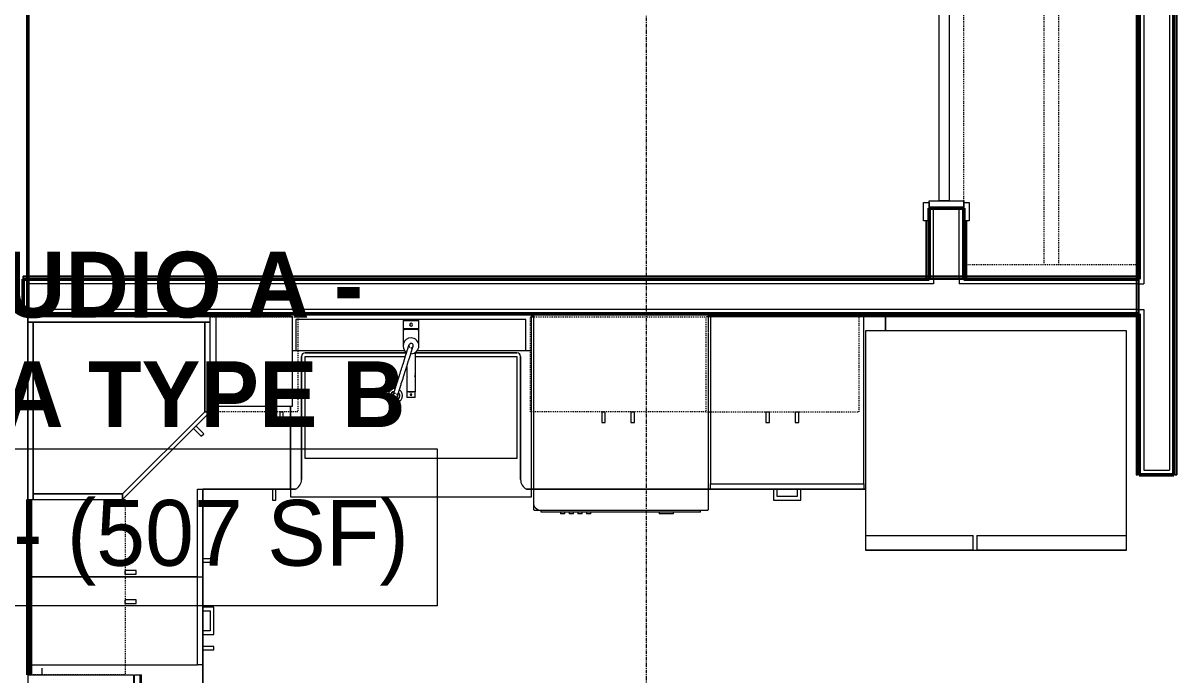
# Model space of a CAD drawing. Header units: inches. Extents: x -4235 to -464, y 9767 to 12347.
# Drawn here: x -2912.7 to -2754.7, y 11397.8 to 11487 of the extents above; entities that cross this region are included whole.
import ezdxf

# ---------------------------------------------------------------- set-up
doc = ezdxf.new("R2010")
doc.units = ezdxf.units.IN
doc.header["$MEASUREMENT"] = 0
doc.linetypes.add('Dash', pattern=[0.25, 0.125, -0.125])
doc.linetypes.add('Grid Line 1_2_', pattern=[0.875, 0.5, -0.125, 0.125, -0.125])
for name, color, linetype, lineweight in [('0-1', 7, 'Continuous', 5), ('0-2', 10, 'Continuous', 9), ('A-AREA-IDEN', 2, 'Continuous', 9), ('A-DOOR-1', 7, 'Continuous', 9), ('A-DOOR-2', 90, 'Continuous', 20), ('A-DOOR-FRAM-1', 90, 'Continuous', 20), ('A-WALL-1', 250, 'Continuous', 50), ('A-WALL-2', 50, 'Continuous', 13), ('A-WALL-3', 10, 'Continuous', 9), ('A-WALL-4', 254, 'Continuous', 9), ('A-WALL-5', 7, 'Continuous', 9), ('A-WALL-6', 113, 'Continuous', 9), ('I-WALL-1', 250, 'Continuous', 50), ('I-WALL-2', 10, 'Continuous', 9), ('I-WALL-3', 254, 'Continuous', 9), ('P-SANR-FIXT-1', 7, 'Continuous', 9), ('P-SANR-FIXT-3', 254, 'Continuous', 9), ('Q-CASE', 31, 'Continuous', 9), ('Q-CASE-1', 254, 'Continuous', 9), ('Q-CASE-2', 7, 'Continuous', 9), ('Q-CASE-3', 10, 'Continuous', 9), ('Q-CASE-4', 7, 'Dash', 9), ('Q-CASE-HDLN-1', 7, 'Dash', 9), ('Q-SPCQ-1', 7, 'Continuous', 9), ('Q-SPCQ-2', 10, 'Continuous', 9), ('Q-SPCQ-3', 254, 'Continuous', 9), ('S-GRID-1', 1, 'Grid Line 1_2_', 9)]:
    doc.layers.add(name, color=color, linetype=linetype, lineweight=lineweight)
doc.styles.add('Century Gothic', font='ufonts.com_century-gothic.ttf', dxfattribs={"height": 9})
doc.styles.add('Century Gothic_B', font='GOTHICB.TTF', dxfattribs={"height": 9})

# ---------------------------------------------------------------- blocks, each defined once
blk = doc.blocks.new('Basic Wall _ INT - W4BØF - _5_8 GYP - 2X4 WOOD_BATT_ - 5_8 GYP_ - ___-3182055-BACKGROUND - 3RD FLOOR')
at = {"layer": 'A-WALL-3'}
for p, q in [((-2788.62, 11461.32), (-2788.62, 11459.98)), ((-2788.82, 11451.99), (-2789.04, 11451.99)), ((-2789.04, 11451.99), (-2788.97, 11451.99)), ((-2788.97, 11452.3), (-2788.97, 11452.4)), ((-2788.97, 11452.21), (-2788.97, 11452.28)), ((-2788.97, 11452.14), (-2788.97, 11452.19)), ((-2788.97, 11451.99), (-2788.83, 11451.99)), ((-2788.75, 11451.99), (-2788.82, 11451.99)), ((-2788.82, 11451.99), (-2788.76, 11451.99)), ((-2788.69, 11451.99), (-2788.75, 11451.99)), ((-2788.65, 11451.99), (-2788.62, 11451.99))]:
    blk.add_line(p, q, dxfattribs=at)
at = {"layer": 'A-WALL-4'}
for p, q in [((-2788.97, 11532.89), (-2789.04, 11532.89)), ((-2788.83, 11532.89), (-2788.97, 11532.89)), ((-2788.97, 11525.48), (-2788.97, 11532.89)), ((-2788.76, 11532.89), (-2788.82, 11532.89)), ((-2788.62, 11532.89), (-2788.65, 11532.89)), ((-2788.62, 11532.89), (-2788.62, 11525.48)), ((-2788.97, 11452.4), (-2788.97, 11459.98)), ((-2788.62, 11459.98), (-2788.62, 11451.99)), ((-2789.04, 11452.3), (-2789.04, 11452.4)), ((-2789.04, 11452.21), (-2789.04, 11452.28)), ((-2789.04, 11452.14), (-2789.04, 11452.19)), ((-2788.66, 11451.99), (-2788.69, 11451.99)), ((-2788.62, 11451.99), (-2788.66, 11451.99))]:
    blk.add_line(p, q, dxfattribs=at)
at = {"layer": 'A-WALL-5'}
for p, q in [((-2789.04, 11532.89), (-2788.75, 11532.89)), ((-2789.04, 11525.48), (-2789.04, 11532.89)), ((-2788.75, 11532.89), (-2788.75, 11525.48)), ((-2788.75, 11532.89), (-2788.66, 11532.89)), ((-2788.66, 11532.89), (-2788.62, 11532.89)), ((-2789.04, 11452.4), (-2789.04, 11459.98)), ((-2788.75, 11459.98), (-2788.75, 11451.99))]:
    blk.add_line(p, q, dxfattribs=at)
blk = doc.blocks.new('Basic Wall _ INT - W4BØF - _5_8 GYP - 2X4 WOOD_BATT_ - 5_8 GYP_ - ___-3182054-BACKGROUND - 3RD FLOOR')
at = {"layer": 'A-WALL-3'}
for p, q in [((-2783.85, 11528.11), (-2783.87, 11528.14)), ((-2783.67, 11527.93), (-2783.73, 11528)), ((-2783.52, 11527.78), (-2783.67, 11527.93)), ((-2783.46, 11527.72), (-2783.52, 11527.78)), ((-2783.87, 11525.48), (-2783.87, 11523.73)), ((-2783.87, 11461.32), (-2783.87, 11459.98)), ((-2783.87, 11451.99), (-2783.85, 11451.99)), ((-2783.77, 11451.99), (-2783.81, 11451.99)), ((-2783.76, 11451.99), (-2783.77, 11451.99)), ((-2783.75, 11451.99), (-2783.76, 11451.99)), ((-2783.46, 11451.99), (-2783.75, 11451.99)), ((-2783.73, 11451.99), (-2783.67, 11451.99)), ((-2783.67, 11451.99), (-2783.52, 11451.99)), ((-2783.52, 11452.3), (-2783.52, 11452.4)), ((-2783.52, 11452.2), (-2783.52, 11452.28)), ((-2783.52, 11452.14), (-2783.52, 11452.19)), ((-2783.52, 11451.99), (-2783.46, 11451.99))]:
    blk.add_line(p, q, dxfattribs=at)
at = {"layer": 'A-WALL-4'}
for p, q in [((-2783.87, 11528.14), (-2783.87, 11525.48)), ((-2783.52, 11525.48), (-2783.52, 11527.78)), ((-2783.87, 11459.98), (-2783.87, 11451.99)), ((-2783.52, 11452.4), (-2783.52, 11459.98)), ((-2783.83, 11451.99), (-2783.87, 11451.99)), ((-2783.81, 11451.99), (-2783.83, 11451.99)), ((-2783.46, 11452.3), (-2783.46, 11452.4)), ((-2783.46, 11452.2), (-2783.46, 11452.28)), ((-2783.46, 11452.14), (-2783.46, 11452.19))]:
    blk.add_line(p, q, dxfattribs=at)
at = {"layer": 'A-WALL-5'}
for p, q in [((-2783.75, 11525.48), (-2783.75, 11528.01)), ((-2783.46, 11525.48), (-2783.46, 11527.72)), ((-2783.75, 11451.99), (-2783.75, 11459.98)), ((-2783.46, 11452.4), (-2783.46, 11459.98))]:
    blk.add_line(p, q, dxfattribs=at)
at = {"layer": 'A-WALL-5', "flags": 128}
for points in [[(-2783.83, 11528.09), (-2783.81, 11528.07), (-2783.79, 11528.05), (-2783.77, 11528.03), (-2783.76, 11528.02), (-2783.75, 11528.01), (-2783.75, 11528.01)], [(-2783.75, 11528.01), (-2783.73, 11527.99), (-2783.67, 11527.93), (-2783.58, 11527.84), (-2783.46, 11527.72)]]:
    blk.add_lwpolyline(points, dxfattribs=at)
blk = doc.blocks.new('SLIDING - FLUSH - 5-0 x 6-8-3203586-BACKGROUND - 3RD FLOOR')
at = {"layer": 'A-DOOR-1'}
for p, q in [((-32.75, 3.25), (-30.25, 3.25)), ((-32.75, 2.5), (-32.75, 3.25)), ((-30.25, 3.25), (-30.25, 2.5)), ((30.25, 3.25), (32.75, 3.25)), ((30.25, 2.5), (30.25, 3.25)), ((32.75, 3.25), (32.75, 2.5)), ((-30.25, 2.5), (-32.75, 2.5)), ((32.75, 2.5), (30.25, 2.5)), ((-32.75, -2.25), (-30.25, -2.25)), ((-32.75, -3), (-32.75, -2.25)), ((-30.25, -3), (-32.75, -3)), ((-30.25, -2.25), (-30.25, -3)), ((30.25, -2.25), (32.75, -2.25)), ((30.25, -3), (30.25, -2.25)), ((32.75, -3), (30.25, -3)), ((32.75, -2.25), (32.75, -3))]:
    blk.add_line(p, q, dxfattribs=at)
at = {"layer": 'A-DOOR-2'}
for p, q in [((-1, -0.88), (-1, 0.5)), ((-1, 0.5), (30, 0.5)), ((30, 0.5), (30, -0.88)), ((-30, -2.25), (-30, -0.88)), ((-30, -0.88), (1, -0.88)), ((30, -0.88), (-1, -0.88)), ((1, -0.88), (1, -2.25)), ((1, -2.25), (-30, -2.25))]:
    blk.add_line(p, q, dxfattribs=at)
at = {"layer": 'A-DOOR-FRAM-1'}
for p, q in [((-31, -2.25), (-31, 2.5)), ((-31, 2.5), (-30, 2.5)), ((-30, 2.5), (-30, -2.25)), ((30, 2.5), (31, 2.5)), ((30, -2.25), (30, 2.5)), ((31, 2.5), (31, -2.25)), ((-30, -2.25), (-31, -2.25)), ((31, -2.25), (30, -2.25))]:
    blk.add_line(p, q, dxfattribs=at)
blk = doc.blocks.new('Basic Wall _ INT - W4BØF - _5_8 GYP - 2X4 WOOD_BATT_ - 5_8 GYP_ - ___-3182056-BACKGROUND - 3RD FLOOR')
at = {"layer": 'A-WALL-3'}
for p, q in [((-2912.7, 11447.24), (-2912.7, 11447.21)), ((-2912.7, 11447.19), (-2912.7, 11447.24)), ((-2912.7, 11447.24), (-2912.07, 11447.24)), ((-2912.7, 11447.11), (-2912.7, 11447.19)), ((-2912.7, 11447.09), (-2912.7, 11447.11)), ((-2912.7, 11447.1), (-2912.7, 11447.04)), ((-2912.7, 11446.94), (-2912.7, 11447.09)), ((-2912.7, 11447.03), (-2912.7, 11446.89)), ((-2912.7, 11446.82), (-2912.7, 11446.94)), ((-2912.7, 11446.89), (-2912.7, 11446.82)), ((-2912.07, 11446.89), (-2912.7, 11446.89)), ((-2912.07, 11447.24), (-2876.07, 11447.24)), ((-2912.07, 11447.11), (-2911.27, 11447.11)), ((-2909.65, 11446.89), (-2912.07, 11446.89)), ((-2911.18, 11447.11), (-2876.07, 11447.11)), ((-2876.07, 11446.89), (-2909.56, 11446.89)), ((-2876.07, 11447.24), (-2843.07, 11447.24)), ((-2843.07, 11447.24), (-2842.82, 11447.24)), ((-2843.07, 11447.11), (-2842.82, 11447.11)), ((-2842.82, 11446.89), (-2843.07, 11446.89)), ((-2818.82, 11447.24), (-2794.6, 11447.24)), ((-2818.82, 11447.11), (-2795.79, 11447.11)), ((-2797.94, 11446.89), (-2818.82, 11446.89)), ((-2794.6, 11446.89), (-2797.88, 11446.89)), ((-2795.67, 11447.11), (-2794.6, 11447.11)), ((-2760.17, 11446.89), (-2760.26, 11446.89)), ((-2760.07, 11446.89), (-2760.14, 11446.89)), ((-2760.01, 11446.89), (-2760.05, 11446.89)), ((-2759.85, 11447.21), (-2759.85, 11447.24)), ((-2759.85, 11447.17), (-2759.85, 11447.11)), ((-2759.85, 11447.11), (-2759.85, 11447.04)), ((-2759.85, 11447.04), (-2759.85, 11447.1)), ((-2759.85, 11447.04), (-2759.85, 11446.94)), ((-2759.85, 11446.89), (-2759.85, 11447.03)), ((-2759.85, 11446.94), (-2759.85, 11446.82)), ((-2759.85, 11446.82), (-2759.85, 11446.89))]:
    blk.add_line(p, q, dxfattribs=at)
at = {"layer": 'A-WALL-4'}
for p, q in [((-2912.7, 11447.11), (-2912.07, 11447.11)), ((-2912.07, 11446.82), (-2912.7, 11446.82)), ((-2886.32, 11446.82), (-2887.07, 11446.82)), ((-2842.82, 11446.82), (-2843.07, 11446.82)), ((-2798.53, 11446.82), (-2818.82, 11446.82)), ((-2794.6, 11446.82), (-2798.51, 11446.82)), ((-2794.6, 11447.24), (-2759.85, 11447.24)), ((-2760.26, 11446.89), (-2794.6, 11446.89)), ((-2760.17, 11446.82), (-2760.26, 11446.82)), ((-2760.07, 11446.82), (-2760.14, 11446.82)), ((-2760.01, 11446.82), (-2760.05, 11446.82)), ((-2759.85, 11447.24), (-2759.85, 11447.19)), ((-2759.85, 11447.19), (-2759.85, 11447.17))]:
    blk.add_line(p, q, dxfattribs=at)
at = {"layer": 'A-WALL-5'}
for p, q in [((-2794.6, 11447.11), (-2759.85, 11447.11)), ((-2760.26, 11446.82), (-2794.6, 11446.82))]:
    blk.add_line(p, q, dxfattribs=at)
blk = doc.blocks.new('Basic Wall _ INT - W4BØF - _5_8 GYP - 2X4 WOOD_BATT_ - 5_8 GYP_ - ___-3182057-BACKGROUND - 3RD FLOOR')
at = {"layer": 'A-WALL-3'}
for p, q in [((-2912.7, 11452.28), (-2912.7, 11452.4)), ((-2912.7, 11452.4), (-2912.7, 11452.34)), ((-2912.7, 11452.34), (-2912.7, 11452.19)), ((-2912.07, 11452.34), (-2912.7, 11452.34)), ((-2912.7, 11452.19), (-2912.7, 11452.28)), ((-2912.7, 11452.11), (-2912.7, 11452.19)), ((-2912.7, 11452.19), (-2912.7, 11452.13)), ((-2912.7, 11452.1), (-2912.7, 11452.11)), ((-2912.7, 11452.07), (-2912.7, 11452.1)), ((-2912.7, 11452.03), (-2912.7, 11452.07)), ((-2912.7, 11451.99), (-2912.7, 11452.03)), ((-2912.7, 11452.01), (-2912.7, 11451.99)), ((-2912.7, 11451.99), (-2912.07, 11451.99)), ((-2788.92, 11452.34), (-2789.03, 11452.34)), ((-2788.82, 11452.34), (-2788.91, 11452.34)), ((-2788.77, 11452.34), (-2788.82, 11452.34)), ((-2788.02, 11452.34), (-2788.62, 11452.34)), ((-2788.62, 11451.99), (-2783.87, 11451.99)), ((-2784.5, 11452.34), (-2788, 11452.34)), ((-2783.87, 11452.34), (-2784.47, 11452.34)), ((-2783.67, 11452.34), (-2783.73, 11452.34)), ((-2783.58, 11452.34), (-2783.67, 11452.34)), ((-2783.46, 11452.34), (-2783.57, 11452.34)), ((-2760.17, 11452.34), (-2760.26, 11452.34)), ((-2760.08, 11452.34), (-2760.14, 11452.34)), ((-2759.85, 11452.34), (-2759.85, 11452.4)), ((-2759.85, 11452.4), (-2759.85, 11452.28)), ((-2759.85, 11452.19), (-2759.85, 11452.34)), ((-2759.85, 11452.28), (-2759.85, 11452.13)), ((-2759.85, 11452.13), (-2759.85, 11452.19)), ((-2759.85, 11452.13), (-2759.85, 11452.11)), ((-2759.85, 11452.11), (-2759.85, 11452.05)), ((-2759.85, 11452.11), (-2759.85, 11452.11)), ((-2759.85, 11451.99), (-2759.85, 11452.01))]:
    blk.add_line(p, q, dxfattribs=at)
at = {"layer": 'A-WALL-4'}
for p, q in [((-2912.07, 11452.4), (-2912.7, 11452.4)), ((-2912.07, 11452.11), (-2912.7, 11452.11)), ((-2789.03, 11452.34), (-2912.07, 11452.34)), ((-2912.07, 11451.99), (-2788.62, 11451.99)), ((-2788.92, 11452.4), (-2789.03, 11452.4)), ((-2788.82, 11452.4), (-2788.91, 11452.4)), ((-2788.77, 11452.4), (-2788.82, 11452.4)), ((-2788.02, 11452.4), (-2788.62, 11452.4)), ((-2788, 11452.11), (-2788.62, 11452.11)), ((-2784.5, 11452.4), (-2788, 11452.4)), ((-2784.5, 11452.11), (-2788, 11452.11)), ((-2783.87, 11452.11), (-2784.49, 11452.11)), ((-2783.87, 11452.4), (-2784.47, 11452.4)), ((-2783.87, 11451.99), (-2759.85, 11451.99)), ((-2783.67, 11452.4), (-2783.72, 11452.4)), ((-2783.58, 11452.4), (-2783.67, 11452.4)), ((-2783.46, 11452.4), (-2783.57, 11452.4)), ((-2760.26, 11452.34), (-2783.46, 11452.34)), ((-2760.17, 11452.4), (-2760.26, 11452.4)), ((-2760.08, 11452.4), (-2760.14, 11452.4)), ((-2759.85, 11452.05), (-2759.85, 11452.03)), ((-2759.85, 11452.03), (-2759.85, 11451.99))]:
    blk.add_line(p, q, dxfattribs=at)
at = {"layer": 'A-WALL-5'}
for p, q in [((-2789.04, 11452.4), (-2912.07, 11452.4)), ((-2788.62, 11452.11), (-2912.07, 11452.11)), ((-2759.85, 11452.11), (-2783.87, 11452.11)), ((-2760.26, 11452.4), (-2783.46, 11452.4))]:
    blk.add_line(p, q, dxfattribs=at)
blk = doc.blocks.new('Basic Wall _ INT - W4BØF - _5_8 GYP - 2X4 WOOD_BATT_ - 5_8 GYP_ - ___-3182059-BACKGROUND - 3RD FLOOR')
at = {"layer": 'A-WALL-4'}
for p, q in [((-2755.1, 11425.23), (-2755.1, 11532.89)), ((-2754.75, 11533.24), (-2754.75, 11425.23)), ((-2755.1, 11425.23), (-2755.07, 11425.23)), ((-2754.96, 11425.23), (-2754.9, 11425.23)), ((-2754.89, 11425.23), (-2754.75, 11425.23)), ((-2754.75, 11425.23), (-2754.69, 11425.23))]:
    blk.add_line(p, q, dxfattribs=at)
at = {"layer": 'A-WALL-5'}
for p, q in [((-2754.97, 11425.23), (-2754.97, 11533.01)), ((-2754.69, 11533.3), (-2754.69, 11425.23)), ((-2755.06, 11425.23), (-2755.1, 11425.23)), ((-2754.97, 11425.23), (-2755.06, 11425.23)), ((-2754.69, 11425.23), (-2754.97, 11425.23))]:
    blk.add_line(p, q, dxfattribs=at)
blk = doc.blocks.new('Basic Wall _ INT - W4BØF - _5_8 GYP - 2X4 WOOD_BATT_ - 5_8 GYP_ - ___-3182058-BACKGROUND - 3RD FLOOR')
at = {"layer": 'A-WALL-3'}
for p, q in [((-2760.2, 11452.4), (-2760.2, 11452.28)), ((-2760.2, 11452.28), (-2760.2, 11452.19)), ((-2760.2, 11452.19), (-2760.2, 11452.13)), ((-2760.2, 11451.99), (-2760.2, 11451.37)), ((-2760.2, 11451.36), (-2760.2, 11447.91)), ((-2759.85, 11447.24), (-2759.85, 11451.99)), ((-2760.2, 11447.86), (-2760.2, 11447.24)), ((-2760.2, 11447.09), (-2760.2, 11447.04)), ((-2760.2, 11447.04), (-2760.2, 11446.94)), ((-2760.2, 11446.94), (-2760.2, 11446.82))]:
    blk.add_line(p, q, dxfattribs=at)
at = {"layer": 'A-WALL-4'}
for p, q in [((-2760.2, 11527.78), (-2760.2, 11452.4)), ((-2759.85, 11451.99), (-2759.85, 11528.14)), ((-2760.26, 11452.4), (-2760.26, 11452.28)), ((-2760.26, 11452.28), (-2760.26, 11452.19)), ((-2760.26, 11452.19), (-2760.26, 11452.13)), ((-2760.26, 11451.99), (-2760.26, 11451.37)), ((-2760.26, 11451.36), (-2760.26, 11447.92)), ((-2759.97, 11451.99), (-2759.97, 11451.37)), ((-2759.97, 11451.36), (-2759.97, 11447.88)), ((-2760.26, 11447.91), (-2760.26, 11447.24)), ((-2760.26, 11447.09), (-2760.26, 11447.04)), ((-2760.26, 11447.04), (-2760.26, 11446.94)), ((-2760.26, 11446.94), (-2760.26, 11446.82)), ((-2760.2, 11446.82), (-2760.2, 11425.23)), ((-2759.97, 11447.86), (-2759.97, 11447.24)), ((-2759.85, 11425.23), (-2759.85, 11447.24)), ((-2760.26, 11425.23), (-2760.2, 11425.23)), ((-2760.2, 11425.23), (-2760.05, 11425.23)), ((-2760.05, 11425.23), (-2759.99, 11425.23)), ((-2759.87, 11425.23), (-2759.85, 11425.23))]:
    blk.add_line(p, q, dxfattribs=at)
at = {"layer": 'A-WALL-5'}
for p, q in [((-2760.26, 11527.72), (-2760.26, 11452.4)), ((-2759.97, 11528.01), (-2759.97, 11451.99)), ((-2760.26, 11446.82), (-2760.26, 11425.23)), ((-2759.97, 11447.24), (-2759.97, 11425.23)), ((-2759.97, 11425.23), (-2760.26, 11425.23)), ((-2759.89, 11425.23), (-2759.97, 11425.23)), ((-2759.85, 11425.23), (-2759.89, 11425.23))]:
    blk.add_line(p, q, dxfattribs=at)
blk = doc.blocks.new('Refrigerator_-_Side-by-Side_6047 - 36_ X 30_-345559-BACKGROUND - 3RD FLOOR')
at = {"layer": 'Q-SPCQ-1'}
for p, q in [((17.87, 14.42), (-17.88, 14.42)), ((-17.88, 14.42), (-17.88, -15.58)), ((17.87, -15.58), (17.87, 14.42)), ((-17.88, -13.58), (-3.13, -13.58)), ((-17.88, -13.58), (-17.88, -15.58)), ((-3.13, -15.58), (-3.13, -13.58)), ((-2.63, -13.58), (17.87, -13.58)), ((-2.63, -13.58), (-2.63, -15.58)), ((17.87, -15.58), (17.87, -13.58)), ((-17.88, -15.58), (17.87, -15.58)), ((-3.13, -15.58), (-17.88, -15.58)), ((17.87, -15.58), (-2.63, -15.58))]:
    blk.add_line(p, q, dxfattribs=at)
blk = doc.blocks.new('Range - 24_ x 30_-V133-BACKGROUND - 3RD FLOOR')
at = {"layer": 'Q-SPCQ-1'}
blk.add_line((29.12, 22), (30, 22), dxfattribs=at)
for centre, radius, start, end in [((6.5, 6), 3.5, 81.0228, 98.9772), ((6.5, 6), 3.5, 136.4272, 180), ((6.5, 6), 3.5, 360, 43.6191), ((23.5, 6), 3, 360, 53.8773), ((23.5, 6), 3, 143.9133, 180), ((6.5, 6), 3.5, 180, 0), ((23.5, 6), 3, 180, 360)]:
    blk.add_arc(centre, radius, start, end, dxfattribs=at)
blk = doc.blocks.new('Dishwasher_15404 - 34_ counter-V125-BACKGROUND - 3RD FLOOR')
at = {"layer": 'Q-SPCQ-1'}
for p, q in [((26.68, 0), (24, 0)), ((26.87, -22.93), (26.87, -0.2)), ((27.12, -1.09), (26.87, -1.09)), ((27.12, -1.09), (27.12, -22.91)), ((27.37, -4.82), (27.12, -4.82)), ((27.37, -4.82), (27.37, -5.81)), ((27.37, -5.81), (27.37, -6.79)), ((27.12, -6.79), (27.37, -6.79)), ((27.37, -16.15), (27.12, -16.15)), ((27.12, -16.74), (27.37, -16.74)), ((27.37, -17.33), (27.12, -17.33)), ((27.37, -16.15), (27.37, -16.74)), ((27.37, -17.33), (27.37, -17.92)), ((27.12, -17.92), (27.37, -17.92)), ((27.37, -18.51), (27.12, -18.51)), ((27.37, -18.51), (27.37, -19.1)), ((27.12, -19.1), (27.37, -19.1)), ((27.37, -19.69), (27.12, -19.69)), ((27.12, -20.28), (27.37, -20.28)), ((27.37, -19.69), (27.37, -20.28)), ((27.12, -22.91), (26.87, -22.91)), ((26.87, -23.8), (26.87, -22.93)), ((24, -24), (25.8, -24)), ((25.8, -24), (26.68, -24))]:
    blk.add_line(p, q, dxfattribs=at)
for centre, radius, start, end in [((26.68, -0.2), 0.197, 360, 90), ((26.68, -0.2), 0.197, 15, 90), ((25.8, -22.93), 1.07, 270, 0), ((26.68, -23.8), 0.197, 270, 0)]:
    blk.add_arc(centre, radius, start, end, dxfattribs=at)
at = {"layer": 'Q-SPCQ-2'}
for p, q in [((0.38, 0), (0, 0)), ((0, 0), (0, -24)), ((0, -24), (0.38, -24))]:
    blk.add_line(p, q, dxfattribs=at)
at = {"layer": 'Q-SPCQ-3'}
for p, q in [((2.55, 0), (0.38, 0)), ((24, 0), (2.64, 0)), ((0.38, -24), (5.07, -24)), ((5.1, -24), (24, -24))]:
    blk.add_line(p, q, dxfattribs=at)
blk = doc.blocks.new('OD_CW_Closet - OD_CW_Closet-2472542-BACKGROUND - 3RD FLOOR')
at = {"layer": 'Q-CASE-HDLN-1'}
for p, q in [((0.74, -24), (0.74, 0)), ((0.74, 0), (74.9, 0)), ((74.9, 0), (74.9, -24)), ((0.74, -11), (74.9, -11)), ((0.74, -13), (74.9, -13)), ((74.9, -24), (0.74, -24))]:
    blk.add_line(p, q, dxfattribs=at)
blk = doc.blocks.new('30quot_MicrowaveVent_11166 - 70cm miele oven-2322118-BACKGROUND - 3RD FLOOR')
at = {"layer": 'Q-CASE-2'}
for p, q in [((-14.2, -14.49), (-14.2, 0)), ((15.68, 0), (-14.2, 0)), ((15.68, 0), (15.68, -14.49)), ((15.68, -14.49), (-14.2, -14.49)), ((-14.2, -14.61), (15.68, -14.61)), ((-14.2, -15.39), (-14.2, -14.61)), ((-14.2, -15.6), (-14.2, -15.39)), ((-14.2, -15.39), (15.68, -15.39)), ((-14.2, -15.6), (15.68, -15.6)), ((7.69, -16.55), (7.69, -15.63)), ((8.88, -15.63), (8.88, -16.55)), ((15.68, -14.61), (15.68, -15.39)), ((15.68, -15.39), (15.68, -15.6)), ((7.69, -16.6), (8.88, -16.6))]:
    blk.add_line(p, q, dxfattribs=at)
blk = doc.blocks.new('Single Door 1 Drawer 211 - 211 Base Cabinet Single Door1 Drawer 12_-V136-BACKGROUND - 3RD FLOOR')
at = {"layer": 'Q-CASE-1'}
for p, q in [((-11.26, 24), (0.74, 24)), ((-11.26, 23.25), (-11.26, 24)), ((-6.64, 24), (-7.14, 24)), ((-3.89, 24), (-3.39, 24)), ((-1.27, 24), (-1.76, 24)), ((0.74, 24), (0.74, 23.25)), ((0.74, 23.25), (-11.26, 23.25)), ((-11.26, 23.25), (-11.26, 0.41)), ((0.74, 0.41), (0.74, 23.25))]:
    blk.add_line(p, q, dxfattribs=at)
at = {"layer": 'Q-CASE-2'}
for p, q in [((-3.39, 25.5), (-7.14, 25.5)), ((-7.14, 25.5), (-7.14, 24)), ((-3.39, 24), (-3.39, 25.5)), ((-1.27, 25.5), (-1.76, 25.5)), ((-1.76, 25.5), (-1.76, 24)), ((-1.27, 24), (-1.27, 25.5)), ((-6.64, 24), (-6.64, 25)), ((-6.64, 25), (-3.89, 25)), ((-3.89, 25), (-3.89, 24))]:
    blk.add_line(p, q, dxfattribs=at)
at = {"layer": 'Q-CASE-3'}
for p, q in [((-1.27, 24), (-1.76, 24)), ((-11.26, 0.37), (-11.26, 0)), ((0.74, 0), (0.74, 0.37)), ((-11.26, 0), (0.74, 0))]:
    blk.add_line(p, q, dxfattribs=at)
blk = doc.blocks.new('Base Cabinet Corner 197 - Base Cabinet Corner 197-V137-BACKGROUND - 3RD FLOOR')
at = {"layer": 'Q-CASE-1'}
for p, q in [((0.74, 36), (-10.64, 36)), ((0.74, 23.25), (0.74, 36)), ((0.74, 24), (0.74, 36)), ((0.73, 33.51), (0.73, 34)), ((12.74, 24), (0.74, 24)), ((0.74, 23.25), (0.74, 24)), ((10.73, 24), (10.24, 24)), ((12.74, 0.41), (12.74, 24)), ((12.74, 23.25), (0.74, 23.25))]:
    blk.add_line(p, q, dxfattribs=at)
at = {"layer": 'Q-CASE-2'}
for p, q in [((2.23, 34), (0.74, 34)), ((0.74, 33.51), (2.23, 33.51)), ((2.23, 33.51), (2.23, 34)), ((10.73, 25.5), (10.24, 25.5)), ((10.24, 25.5), (10.24, 24)), ((10.73, 24), (10.73, 25.5))]:
    blk.add_line(p, q, dxfattribs=at)
at = {"layer": 'Q-CASE-3'}
for p, q in [((-22.89, 36), (-23.26, 36)), ((-23.26, 36), (-23.26, 0)), ((10.73, 24), (10.24, 24)), ((12.74, 0), (12.74, 0.37)), ((-23.26, 0), (-22.89, 0)), ((-22.89, 0), (2.11, 0)), ((2.11, 0), (12.74, 0))]:
    blk.add_line(p, q, dxfattribs=at)
blk = doc.blocks.new('Vanity Cabinet-Double Door - 33_-V130-BACKGROUND - 3RD FLOOR')
at = {"layer": 'Q-CASE-1'}
for p, q in [((-15.76, 5.06), (-15.76, 0.38)), ((-15.76, 5.06), (-15.76, 0.38)), ((-15.01, 5.06), (-15.01, 0.75)), ((16.49, 0.75), (16.49, 5.06)), ((-15.01, 0.75), (16.49, 0.75))]:
    blk.add_line(p, q, dxfattribs=at)
at = {"layer": 'Q-CASE-3'}
for p, q in [((-15.76, 0.38), (-15.76, 0)), ((-15.76, 0.38), (-15.76, 0)), ((17.24, 0), (17.24, 0.38)), ((17.24, 0), (17.24, 0.38)), ((-15.76, 0), (17.24, 0)), ((-15.76, 0), (17.24, 0)), ((-15.76, 0), (17.24, 0))]:
    blk.add_line(p, q, dxfattribs=at)
blk = doc.blocks.new('Base Cabinet 3 Drawer 230 - Base Cabinet 3 Drawer 230 21_-V131-BACKGROUND - 3RD FLOOR')
at = {"layer": 'Q-CASE-1'}
for p, q in [((-9.76, 24), (11.24, 24)), ((-9.76, 23.25), (-9.76, 24)), ((-0.64, 24), (-1.14, 24)), ((2.11, 24), (2.61, 24)), ((11.24, 24), (11.24, 23.25)), ((11.24, 23.25), (-9.76, 23.25)), ((-9.76, 23.25), (-9.76, 0.38)), ((11.24, 2.61), (11.24, 23.25)), ((11.24, 0.38), (11.24, 2.52))]:
    blk.add_line(p, q, dxfattribs=at)
at = {"layer": 'Q-CASE-2'}
for p, q in [((2.61, 25.5), (-1.14, 25.5)), ((-1.14, 25.5), (-1.14, 24)), ((2.61, 24), (2.61, 25.5)), ((-0.64, 24), (-0.64, 25)), ((-0.64, 25), (2.11, 25)), ((2.11, 25), (2.11, 24))]:
    blk.add_line(p, q, dxfattribs=at)
at = {"layer": 'Q-CASE-3'}
for p, q in [((-0.64, 24), (-1.14, 24)), ((-0.64, 24), (-1.14, 24)), ((2.11, 24), (2.61, 24)), ((2.11, 24), (2.61, 24)), ((-9.76, 0.31), (-9.76, 0.01)), ((11.24, 0), (11.24, 0.38)), ((-9.76, 0), (11.24, 0))]:
    blk.add_line(p, q, dxfattribs=at)
blk = doc.blocks.new('308 - 308 x 24_-2727442-BACKGROUND - 3RD FLOOR')
at = {"layer": 'Q-CASE'}
for p, q in [((0, 25.19), (-12, 13.19)), ((-11.25, 13.19), (0, 24.44)), ((0, 24.44), (0, 25.19)), ((-12, 13.19), (-11.25, 13.19))]:
    blk.add_line(p, q, dxfattribs=at)
at = {"layer": 'Q-CASE-2'}
for p, q in [((0, 24.44), (-11.25, 13.19)), ((0, 25.19), (0, 24.44)), ((12.25, 25.19), (0, 25.19)), ((12.25, 24.44), (0, 24.44)), ((0, 24.44), (12.25, 24.44)), ((12.25, 24.44), (12.25, 25.19)), ((13, 25.19), (12.25, 25.19)), ((12.25, 25.19), (12.25, 0.94)), ((12.25, 0.94), (12.25, 24.44)), ((13, 0.94), (13, 25.19)), ((-10.76, 16.55), (-11.11, 16.2)), ((-11.11, 16.2), (-10.05, 15.14)), ((-9.7, 15.49), (-10.76, 16.55)), ((-12, 13.19), (-12, 0.94)), ((-11.25, 13.19), (-12, 13.19)), ((-11.25, 13.19), (-11.25, 0.94)), ((-11.25, 0.94), (-11.25, 13.19)), ((-12, 0.94), (-11.25, 0.94)), ((13, 0.94), (-12, 0.94)), ((-12, 0.94), (-12, 0.19)), ((-12, 0.19), (13, 0.19)), ((-11.25, 0.94), (12.25, 0.94)), ((12.25, 0.94), (13, 0.94)), ((13, 0.19), (13, 0.94))]:
    blk.add_line(p, q, dxfattribs=at)
blk = doc.blocks.new('300 Series Wall Hung Cabinet_302 - 24_ X 24_-2590484-BACKGROUND - 3RD FLOOR')
at = {"layer": 'Q-CASE-2'}
for p, q in [((-1.76, 14.69), (-2.25, 14.69)), ((-2.25, 14.69), (-2.25, 13.19)), ((-1.76, 13.19), (-1.76, 14.69)), ((2.24, 14.69), (1.75, 14.69)), ((1.75, 14.69), (1.75, 13.19)), ((2.24, 13.19), (2.24, 14.69)), ((-1.76, 13.19), (-2.25, 13.19)), ((2.24, 13.19), (1.75, 13.19))]:
    blk.add_line(p, q, dxfattribs=at)
at = {"layer": 'Q-CASE-4'}
for p, q in [((-12, 0.19), (-12, 13.19)), ((-12, 13.19), (12, 13.19)), ((12, 13.19), (12, 0.19)), ((12, 0.19), (-12, 0.19))]:
    blk.add_line(p, q, dxfattribs=at)
blk = doc.blocks.new('300 Series Wall Hung Cabinet_301 - 12_ x 24_-2730234-BACKGROUND - 3RD FLOOR')
at = {"layer": 'Q-CASE-2'}
for p, q in [((-3.51, 14.69), (-4, 14.69)), ((-4, 14.69), (-4, 13.19)), ((-3.51, 13.19), (-3.51, 14.69)), ((-3.51, 13.19), (-4, 13.19)), ((5.25, 12.44), (-5.25, 12.44)), ((-5.25, 12.44), (-5.25, 0.19)), ((5.25, 0.19), (5.25, 12.44)), ((-5.25, 0.19), (5.25, 0.19))]:
    blk.add_line(p, q, dxfattribs=at)
at = {"layer": 'Q-CASE-4'}
for p, q in [((-6, 0.19), (-6, 13.19)), ((-6, 13.19), (6, 13.19)), ((6, 13.19), (6, 0.19)), ((6, 0.19), (-6, 0.19))]:
    blk.add_line(p, q, dxfattribs=at)
blk = doc.blocks.new('kitchen_faucet_14143 - kitchen_faucet_14143-V145-BACKGROUND - 3RD FLOOR')
at = {"layer": 'P-SANR-FIXT-1'}
for p, q in [((-7.58, 2.4), (-8.24, 2.4)), ((-8.24, 2.2), (-7.58, 2.2)), ((-6.99, 1.91), (-7.41, 2.04)), ((-7.23, 2.59), (-6.81, 2.46)), ((-6.3, 0.57), (-7.09, 0.57)), ((-7.09, -0.57), (-7.09, 0.57)), ((-2.83, 0.59), (-6.3, 0.59)), ((-6.3, 0.57), (-6.3, 0.59)), ((-6.3, 0.42), (-6.3, 0.5)), ((-6.3, 0.3), (-6.3, 0.4)), ((-6.3, 0.29), (-6.3, 0.15)), ((-6.3, 0.15), (-6.3, 0.29)), ((-6.3, 0.15), (-6.3, -0.15)), ((-6.3, -0.15), (-6.3, 0.15)), ((-3.97, 0.59), (-4.92, 0.59)), ((-0.9, 0.59), (-0.94, 0.59)), ((2.26, 1.08), (0, 1.08)), ((2.34, 1.02), (2.1, 1.02)), ((2.26, 1.08), (2.26, -1.08)), ((3.44, 1.08), (2.34, 1.08)), ((2.34, -1.08), (2.34, 1.08)), ((3.44, 1.08), (3.44, -1.08)), ((-7.09, -0.57), (-6.3, -0.57)), ((-6.3, -0.15), (-6.3, -0.29)), ((-6.3, -0.29), (-6.3, -0.15)), ((-6.3, -0.4), (-6.3, -0.3)), ((-6.3, -0.59), (-6.3, -0.42)), ((-6.3, -0.59), (-0.9, -0.59)), ((-4.89, -0.59), (-3.97, -0.59)), ((0, -1.08), (2.26, -1.08)), ((2.1, -1.02), (2.34, -1.02)), ((2.34, -1.08), (3.44, -1.08))]:
    blk.add_line(p, q, dxfattribs=at)
at = {"layer": 'P-SANR-FIXT-1', "flags": 128}
for points in [[(-6.52, 2.15), (-6.53, 2.23), (-6.56, 2.3), (-6.61, 2.36), (-6.67, 2.41), (-6.74, 2.44), (-6.82, 2.45), (-6.9, 2.44), (-6.97, 2.41), (-7.03, 2.36), (-7.08, 2.3), (-7.1, 2.23), (-7.11, 2.15)], [(-7.11, 2.15), (-7.1, 2.08), (-7.08, 2), (-7.03, 1.94), (-6.97, 1.9), (-6.9, 1.87), (-6.82, 1.86), (-6.74, 1.87), (-6.67, 1.9), (-6.61, 1.94), (-6.56, 2)], [(-6.91, 1.87), (-6.91, 1.87), (-6.91, 1.87), (-6.9, 1.87), (-6.9, 1.87), (-6.9, 1.87), (-6.89, 1.87), (-6.89, 1.86), (-6.88, 1.86), (-6.88, 1.86), (-6.87, 1.86), (-6.86, 1.86), (-6.71, 1.81), (-6.69, 1.8), (-6.68, 1.8), (-6.51, 1.75), (-6.49, 1.74), (-6.46, 1.73), (-6.43, 1.72), (-6.41, 1.71), (-6.38, 1.7), (-6.35, 1.69), (-6.32, 1.68), (-6.29, 1.67), (-6.26, 1.66), (-6.22, 1.65), (-6.19, 1.64), (-6.16, 1.63), (-6.12, 1.62), (-6.09, 1.61), (-6.05, 1.6), (-6.01, 1.59), (-5.98, 1.58), (-5.94, 1.56), (-5.9, 1.55), (-5.86, 1.54), (-5.82, 1.53), (-5.78, 1.51), (-5.74, 1.5), (-5.69, 1.49), (-5.65, 1.47), (-5.61, 1.46), (-5.56, 1.45), (-5.52, 1.43), (-5.47, 1.42), (-5.42, 1.4), (-5.38, 1.39), (-5.33, 1.37), (-5.28, 1.36), (-5.23, 1.34), (-5.18, 1.33), (-4.48, 1.1), (-4.42, 1.09), (-4.36, 1.07), (-4.31, 1.05), (-4.25, 1.03), (-4.19, 1.01), (-4.13, 0.99), (-4.07, 0.98), (-4.02, 0.96), (-3.96, 0.94), (-3.9, 0.92), (-3.84, 0.9), (-3.78, 0.88), (-3.72, 0.86), (-3.66, 0.85), (-3.6, 0.83), (-3.54, 0.81), (-3.48, 0.79), (-3.42, 0.77), (-3.36, 0.75), (-3.3, 0.73), (-3.24, 0.71), (-3.18, 0.69), (-3.12, 0.68), (-3.06, 0.66), (-3, 0.64), (-2.94, 0.62), (-2.88, 0.6), (-2.83, 0.58), (-2.77, 0.56), (-2.71, 0.55), (-2.65, 0.53), (-2.03, 0.33), (-1.98, 0.32), (-1.93, 0.3), (-1.88, 0.28), (-1.83, 0.27), (-1.78, 0.25), (-1.54, 0.18), (-1.49, 0.16), (-1.45, 0.15), (-1.4, 0.13), (-1.36, 0.12), (-1.31, 0.1), (-1.27, 0.09), (-1.23, 0.08), (-1.18, 0.06), (-1.14, 0.05), (-1.1, 0.04), (-1.06, 0.03), (-1.03, 0.01), (-0.99, 0), (-0.95, -0.01), (-0.91, -0.02), (-0.88, -0.03), (-0.84, -0.04), (-0.81, -0.05), (-0.77, -0.07), (-0.74, -0.08), (-0.71, -0.09), (-0.68, -0.1), (-0.65, -0.11), (-0.62, -0.11), (-0.59, -0.12), (-0.56, -0.13), (-0.53, -0.14), (-0.51, -0.15), (-0.48, -0.16), (-0.45, -0.17), (-0.43, -0.17), (-0.41, -0.18), (-0.38, -0.19), (-0.36, -0.2), (-0.34, -0.2), (-0.32, -0.21), (-0.3, -0.21), (-0.28, -0.22), (-0.26, -0.23), (-0.25, -0.23), (-0.23, -0.24), (-0.21, -0.24), (-0.2, -0.25), (-0.18, -0.25), (-0.17, -0.26), (-0.16, -0.26), (-0.15, -0.26), (-0.14, -0.27), (-0.13, -0.27), (-0.12, -0.27), (-0.11, -0.28), (-0.1, -0.28), (-0.09, -0.28), (-0.09, -0.28), (-0.08, -0.28), (-0.08, -0.29), (-0.07, -0.29), (-0.07, -0.29), (-0.07, -0.29), (-0.07, -0.29), (-0.06, -0.29)], [(-6.73, 2.43), (-6.73, 2.43), (-6.73, 2.43), (-6.73, 2.43), (-6.72, 2.43), (-6.72, 2.43), (-6.72, 2.43), (-6.71, 2.43), (-6.71, 2.43), (-6.7, 2.42), (-6.69, 2.42), (-6.68, 2.42), (-6.53, 2.37), (-6.52, 2.37), (-6.5, 2.36), (-6.48, 2.35), (-6.46, 2.35), (-6.44, 2.34), (-6.42, 2.33), (-6.39, 2.33), (-6.37, 2.32), (-6.34, 2.31), (-6.32, 2.3), (-6.29, 2.3), (-6.27, 2.29), (-6.24, 2.28), (-6.21, 2.27), (-6.18, 2.26), (-6.15, 2.25), (-6.12, 2.24), (-6.09, 2.23), (-6.06, 2.22), (-6.03, 2.21), (-5.99, 2.2), (-5.96, 2.19), (-5.92, 2.18), (-5.89, 2.17), (-5.85, 2.16), (-5.81, 2.14), (-5.78, 2.13), (-5.74, 2.12), (-5.7, 2.11), (-5.66, 2.1), (-5.62, 2.08), (-5.58, 2.07), (-5.53, 2.06), (-5.49, 2.04), (-5.45, 2.03), (-5.4, 2.01), (-5.36, 2), (-5.31, 1.99), (-5.27, 1.97), (-5.22, 1.96), (-5.17, 1.94), (-5.12, 1.93), (-5.07, 1.91), (-5.02, 1.9), (-4.97, 1.88), (-4.92, 1.86), (-4.87, 1.85), (-4.82, 1.83), (-4.77, 1.81), (-4.71, 1.8), (-4.66, 1.78), (-4.61, 1.76), (-4.55, 1.75), (-4.5, 1.73), (-4.44, 1.71), (-4.39, 1.69), (-4.33, 1.68), (-4.27, 1.66), (-4.22, 1.64), (-4.16, 1.62), (-4.1, 1.6), (-4.04, 1.59), (-3.99, 1.57), (-3.93, 1.55), (-3.87, 1.53), (-3.81, 1.51), (-3.75, 1.49), (-3.69, 1.47), (-3.63, 1.46), (-3.57, 1.44), (-3.51, 1.42), (-3.45, 1.4), (-3.39, 1.38), (-3.33, 1.36), (-3.27, 1.34), (-3.21, 1.32), (-3.15, 1.31), (-3.09, 1.29), (-3.03, 1.27), (-2.97, 1.25), (-2.92, 1.23), (-2.86, 1.21), (-2.8, 1.19), (-2.74, 1.17), (-2.68, 1.16), (-2.62, 1.14), (-2.56, 1.12), (-2.51, 1.1), (-1.88, 0.9), (-1.83, 0.89), (-1.78, 0.87), (-1.73, 0.85), (-1.67, 0.84), (-1.62, 0.82), (-1.4, 0.75), (-1.35, 0.74), (-1.3, 0.72), (-1.26, 0.71), (-1.21, 0.69), (-1.17, 0.68), (-1.12, 0.66), (-1.08, 0.65), (-1.04, 0.64), (-1, 0.62), (-0.96, 0.61), (-0.92, 0.6), (-0.88, 0.59), (-0.84, 0.57), (-0.8, 0.56), (-0.76, 0.55), (-0.73, 0.54), (-0.69, 0.53), (-0.66, 0.52), (-0.62, 0.51), (-0.59, 0.5), (-0.56, 0.49), (-0.52, 0.47), (-0.49, 0.47), (-0.46, 0.46), (-0.43, 0.45), (-0.4, 0.44), (-0.38, 0.43), (-0.35, 0.42), (-0.32, 0.41), (-0.3, 0.4), (-0.27, 0.4), (-0.25, 0.39), (-0.22, 0.38), (-0.2, 0.37), (-0.18, 0.37), (-0.16, 0.36), (-0.14, 0.35), (-0.12, 0.35), (-0.1, 0.34), (-0.08, 0.34), (-0.06, 0.33), (-0.05, 0.32), (-0.03, 0.32), (-0.02, 0.32), (0, 0.31), (0.01, 0.31), (0.02, 0.3), (0.03, 0.3), (0.04, 0.3), (0.05, 0.29), (0.06, 0.29), (0.07, 0.29), (0.08, 0.28), (0.09, 0.28), (0.09, 0.28), (0.1, 0.28), (0.1, 0.28), (0.11, 0.28), (0.11, 0.28), (0.11, 0.27), (0.11, 0.27), (0.11, 0.27)], [(-0.27, 0.02), (-0.27, -0.06), (-0.24, -0.13), (-0.2, -0.2), (-0.15, -0.25), (-0.08, -0.28), (0, -0.3), (0.08, -0.3), (0.15, -0.28), (0.21, -0.23), (0.27, -0.18)], [(0.27, -0.18), (0.3, -0.11), (0.32, -0.03), (0.31, 0.04), (0.29, 0.12), (0.25, 0.18), (0.19, 0.23), (0.13, 0.27), (0.05, 0.29), (-0.03, 0.28), (-0.1, 0.26), (-0.17, 0.22), (-0.22, 0.16)]]:
    blk.add_lwpolyline(points, dxfattribs=at)
at = {"layer": 'P-SANR-FIXT-1'}
for centre, radius, start, end in [((-6.83, 2.16), 0.984, 176.3754, 180), ((-6.83, 2.16), 0.984, 180, 325.3711), ((-6.83, 2.16), 0.984, 0, 165), ((-6.83, 2.16), 0.63, 10.3084, 180), ((-6.83, 2.16), 0.63, 180, 315), ((-6.83, 2.16), 0.591, 132.8835, 180), ((-6.83, 2.16), 0.591, 180, 191.3603), ((-6.83, 2.16), 0.591, 191.3603, 312.7731), ((-6.83, 2.16), 0.591, 14.7648, 132.8835), ((-6.69, 0), 0.118, 0, 180), ((0, 0), 1.08, 177.6189, 180), ((0, 0), 1.08, 0, 147.4712), ((2.88, 0), 0.197, 360, 180), ((-6.69, 0), 0.118, 180, 360), ((0, 0), 1.08, 180, 360), ((2.88, 0), 0.197, 180, 360)]:
    blk.add_arc(centre, radius, start, end, dxfattribs=at)
for centre, major_axis, ratio, start_param, end_param in [((-8.24, 2.3), (0, 0.0984), 0.984808, 4.712389, 7.853982), ((-8.24, 2.3), (0, 0.0984), 0.984808, 1.570796, 4.712389), ((-3.97, 0), (0, 0.591), 0.906308, 6.021386, 6.806784), ((-3.97, 0), (0, 0.591), 0.906308, 2.617994, 3.403392)]:
    blk.add_ellipse(centre, major_axis=major_axis, ratio=ratio, start_param=start_param, end_param=end_param, dxfattribs=at)
blk = doc.blocks.new('Stainless Steel Farmhous Kitchen Sink - Stainless Steel Farmhous Kitchen Sink-V144-BACKGROUND - 3RD FLOOR')
at = {"layer": 'P-SANR-FIXT-1'}
for p, q in [((-33, 22.2), (-33, 21.19)), ((0, 22.2), (-33, 22.2)), ((0, 21.19), (0, 22.2)), ((-31, 3), (-31, 16.96)), ((-31, 16.96), (-2, 16.96)), ((-2, 16.96), (-2, 3)), ((-17.09, 3), (-31, 3)), ((-2, 3), (-15.75, 3))]:
    blk.add_line(p, q, dxfattribs=at)
at = {"layer": 'P-SANR-FIXT-3'}
for p, q in [((-33, 21.19), (-33, 2.32)), ((0, 9.81), (0, 21.19)), ((-33, 2.25), (-17.32, 2.25)), ((-15.68, 2.25), (-0.25, 2.25))]:
    blk.add_line(p, q, dxfattribs=at)
blk = doc.blocks.new('300 Series Wall Hung Cabinet_302 - 21_ X 24_-2838280-BACKGROUND - 3RD FLOOR')
at = {"layer": 'Q-CASE-2'}
for p, q in [((-2.25, -13.19), (-1.76, -13.19)), ((-2.25, -13.19), (-2.25, -14.69)), ((-1.76, -14.69), (-1.76, -13.19)), ((1.75, -13.19), (2.24, -13.19)), ((1.75, -13.19), (1.75, -14.69)), ((2.24, -14.69), (2.24, -13.19)), ((-2.25, -14.69), (-1.76, -14.69)), ((1.75, -14.69), (2.24, -14.69))]:
    blk.add_line(p, q, dxfattribs=at)
at = {"layer": 'Q-CASE-4'}
for p, q in [((10.5, -0.19), (-10.5, -0.19)), ((-10.5, -0.19), (-10.5, -13.19)), ((10.5, -13.19), (10.5, -0.19)), ((-10.5, -13.19), (10.5, -13.19))]:
    blk.add_line(p, q, dxfattribs=at)
blk = doc.blocks.new('CTR - 1st Phase - Unit Layouts_rvt-1-BACKGROUND - 3RD FLOOR')
at = {"layer": 'A-WALL-1'}
for p, q in [((-2759.85, 11528.14), (-2759.85, 11451.99)), ((-2755.1, 11425.23), (-2755.1, 11528.14)), ((-2788.62, 11461.73), (-2788.62, 11451.99)), ((-2783.87, 11461.73), (-2788.62, 11461.73)), ((-2783.87, 11451.99), (-2783.87, 11461.73)), ((-2788.62, 11451.99), (-2912.7, 11451.99)), ((-2912.7, 11451.99), (-2912.7, 11451.36)), ((-2912.7, 11451.36), (-2912.7, 11447.86)), ((-2759.85, 11451.99), (-2783.87, 11451.99)), ((-2912.7, 11447.86), (-2912.7, 11447.24)), ((-2912.7, 11447.24), (-2759.85, 11447.24)), ((-2759.85, 11447.24), (-2759.85, 11425.23)), ((-2759.85, 11425.23), (-2759.22, 11425.23)), ((-2759.22, 11425.23), (-2755.72, 11425.23)), ((-2755.72, 11425.23), (-2755.1, 11425.23)), ((-2912.07, 11421.86), (-2912.07, 11397.86)), ((-2911.7, 11397.86), (-2911.7, 11421.86))]:
    blk.add_line(p, q, dxfattribs=at)
at = {"layer": 'A-WALL-2'}
for p, q in [((-2759.22, 11528.14), (-2759.22, 11451.36)), ((-2755.72, 11528.14), (-2755.72, 11425.85)), ((-2788, 11451.99), (-2788, 11461.73)), ((-2784.5, 11451.99), (-2784.5, 11461.73)), ((-2912.07, 11451.36), (-2912.07, 11447.86)), ((-2788, 11451.36), (-2912.07, 11451.36)), ((-2788, 11451.99), (-2788, 11451.36)), ((-2784.5, 11451.99), (-2784.5, 11451.36)), ((-2759.85, 11451.36), (-2784.5, 11451.36)), ((-2759.85, 11451.36), (-2759.22, 11451.36)), ((-2759.85, 11447.86), (-2912.07, 11447.86)), ((-2759.85, 11447.86), (-2759.22, 11447.86)), ((-2759.22, 11447.86), (-2759.22, 11425.85)), ((-2759.22, 11425.85), (-2755.72, 11425.85))]:
    blk.add_line(p, q, dxfattribs=at)
at = {"layer": 'A-WALL-3'}
for p, q in [((-2759.85, 11528.14), (-2759.85, 11452.4)), ((-2755.1, 11425.23), (-2755.1, 11528.14)), ((-2788.62, 11461.73), (-2783.87, 11461.73)), ((-2788.62, 11461.32), (-2788.62, 11459.98)), ((-2783.87, 11459.98), (-2783.87, 11461.32)), ((-2788.62, 11459.98), (-2788.62, 11452.4)), ((-2783.87, 11452.4), (-2783.87, 11459.98)), ((-2912.7, 11447.24), (-2912.7, 11451.99)), ((-2912.07, 11451.99), (-2912.7, 11451.99)), ((-2789.04, 11451.99), (-2912.07, 11451.99)), ((-2788.77, 11451.99), (-2789.04, 11451.99)), ((-2788.62, 11452.4), (-2788.62, 11452.3)), ((-2788.62, 11452.28), (-2788.62, 11452.21)), ((-2788.62, 11452.19), (-2788.62, 11452.14)), ((-2783.87, 11452.3), (-2783.87, 11452.4)), ((-2783.87, 11452.2), (-2783.87, 11452.28)), ((-2783.87, 11452.14), (-2783.87, 11452.19)), ((-2783.46, 11451.99), (-2783.73, 11451.99)), ((-2760.26, 11451.99), (-2783.46, 11451.99)), ((-2760.17, 11451.99), (-2760.26, 11451.99)), ((-2760.08, 11451.99), (-2760.14, 11451.99)), ((-2759.85, 11452.4), (-2759.85, 11452.13)), ((-2912.7, 11447.24), (-2912.07, 11447.24)), ((-2912.07, 11447.24), (-2876.07, 11447.24)), ((-2912.07, 11446.86), (-2912.07, 11421.86)), ((-2843.07, 11447.24), (-2842.82, 11447.24)), ((-2818.82, 11447.24), (-2794.6, 11447.24)), ((-2794.6, 11447.24), (-2760.26, 11447.24)), ((-2760.26, 11447.24), (-2760.17, 11447.24)), ((-2760.14, 11447.24), (-2760.07, 11447.24)), ((-2760.05, 11447.24), (-2760.01, 11447.24)), ((-2759.85, 11447.09), (-2759.85, 11446.82)), ((-2759.85, 11446.82), (-2759.85, 11425.23)), ((-2912.07, 11421.86), (-2912.07, 11397.86))]:
    blk.add_line(p, q, dxfattribs=at)
at = {"layer": 'A-WALL-4'}
for p, q in [((-2755.1, 11425.23), (-2759.85, 11425.23)), ((-2911.7, 11397.86), (-2911.7, 11421.86))]:
    blk.add_line(p, q, dxfattribs=at)
at = {"layer": 'A-WALL-6'}
for p, q in [((-2912.07, 11447.24), (-2912.07, 11446.86)), ((-2794.6, 11447.24), (-2912.07, 11447.24)), ((-2912.07, 11447.24), (-2794.6, 11447.24)), ((-2912.07, 11446.86), (-2912.07, 11447.24)), ((-2912.07, 11446.86), (-2912.07, 11421.86)), ((-2912.07, 11421.86), (-2912.07, 11446.86)), ((-2794.6, 11446.86), (-2794.6, 11447.24)), ((-2794.6, 11447.24), (-2794.6, 11446.86)), ((-2794.6, 11444.93), (-2794.6, 11446.86)), ((-2794.6, 11446.86), (-2794.6, 11444.93)), ((-2874.07, 11441.93), (-2860.17, 11441.93)), ((-2860.17, 11441.93), (-2874.07, 11441.93)), ((-2858.99, 11441.93), (-2845.07, 11441.93)), ((-2845.07, 11441.93), (-2858.99, 11441.93)), ((-2874.57, 11424.58), (-2874.57, 11441.43)), ((-2874.57, 11441.43), (-2874.57, 11424.58)), ((-2844.57, 11441.43), (-2844.57, 11424.58)), ((-2844.57, 11424.58), (-2844.57, 11441.43)), ((-2888.07, 11292.98), (-2888.07, 11423.24)), ((-2888.07, 11423.24), (-2875.4, 11423.24)), ((-2875.4, 11423.24), (-2888.07, 11423.24)), ((-2888.07, 11423.24), (-2888.07, 11292.98)), ((-2843.75, 11423.24), (-2797.32, 11423.24)), ((-2797.32, 11423.24), (-2843.75, 11423.24)), ((-2912.07, 11421.86), (-2912.07, 11397.86)), ((-2912.07, 11397.86), (-2912.07, 11421.86))]:
    blk.add_line(p, q, dxfattribs=at)
for centre, radius, start, end in [((-2874.07, 11441.43), 0.5, 90, 180), ((-2874.07, 11441.43), 0.5, 90, 180), ((-2845.07, 11441.43), 0.5, 0, 90), ((-2845.07, 11441.43), 0.5, 0, 90), ((-2876.07, 11424.58), 1.5, 296.6515, 0), ((-2876.07, 11424.58), 1.5, 296.6515, 0), ((-2843.07, 11424.58), 1.5, 180, 243.3485), ((-2843.07, 11424.58), 1.5, 180, 243.3485)]:
    blk.add_arc(centre, radius, start, end, dxfattribs=at)
at = {"layer": '0-2'}
for name, p in [('Basic Wall _ INT - W4BØF - _5_8 GYP - 2X4 WOOD_BATT_ - 5_8 GYP_ - ___-3182055-BACKGROUND - 3RD FLOOR', (0, 0)), ('Basic Wall _ INT - W4BØF - _5_8 GYP - 2X4 WOOD_BATT_ - 5_8 GYP_ - ___-3182059-BACKGROUND - 3RD FLOOR', (0, 0)), ('Basic Wall _ INT - W4BØF - _5_8 GYP - 2X4 WOOD_BATT_ - 5_8 GYP_ - ___-3182054-BACKGROUND - 3RD FLOOR', (0, 0)), ('Basic Wall _ INT - W4BØF - _5_8 GYP - 2X4 WOOD_BATT_ - 5_8 GYP_ - ___-3182058-BACKGROUND - 3RD FLOOR', (0, 0)), ('Basic Wall _ INT - W4BØF - _5_8 GYP - 2X4 WOOD_BATT_ - 5_8 GYP_ - ___-3182057-BACKGROUND - 3RD FLOOR', (0, 0)), ('Basic Wall _ INT - W4BØF - _5_8 GYP - 2X4 WOOD_BATT_ - 5_8 GYP_ - ___-3182056-BACKGROUND - 3RD FLOOR', (0, 0)), ('300 Series Wall Hung Cabinet_302 - 21_ X 24_-2838280-BACKGROUND - 3RD FLOOR', (-2808.72, 11447.05)), ('Refrigerator_-_Side-by-Side_6047 - 36_ X 30_-345559-BACKGROUND - 3RD FLOOR', (-2779.45, 11430.5))]:
    blk.add_blockref(name, p, dxfattribs=at)
for name, p, rotation in [('OD_CW_Closet - OD_CW_Closet-2472542-BACKGROUND - 3RD FLOOR', (-2783.85, 11453.24), 90.00000000001656), ('SLIDING - FLUSH - 5-0 x 6-8-3203586-BACKGROUND - 3RD FLOOR', (-2786.37, 11492.73), 269.9999999999755), ('Base Cabinet Corner 197 - Base Cabinet Corner 197-V137-BACKGROUND - 3RD FLOOR', (-2912.07, 11423.98), 270.0000000000526), ('308 - 308 x 24_-2727442-BACKGROUND - 3RD FLOOR', (-2899.07, 11447.05), 180), ('300 Series Wall Hung Cabinet_301 - 12_ x 24_-2730234-BACKGROUND - 3RD FLOOR', (-2881.07, 11447.05), 180), ('Vanity Cabinet-Double Door - 33_-V130-BACKGROUND - 3RD FLOOR', (-2858.84, 11447.24), 180), ('300 Series Wall Hung Cabinet_302 - 24_ X 24_-2590484-BACKGROUND - 3RD FLOOR', (-2831.22, 11447.05), 180), ('Dishwasher_15404 - 34_ counter-V125-BACKGROUND - 3RD FLOOR', (-2818.82, 11447.24), 269.9999999999326), ('Base Cabinet 3 Drawer 230 - Base Cabinet 3 Drawer 230 21_-V131-BACKGROUND - 3RD FLOOR', (-2807.34, 11447.24), 180), ('kitchen_faucet_14143 - kitchen_faucet_14143-V145-BACKGROUND - 3RD FLOOR', (-2859.57, 11442.88), 90.00000000001656), ('Stainless Steel Farmhous Kitchen Sink - Stainless Steel Farmhous Kitchen Sink-V144-BACKGROUND - 3RD FLOOR', (-2876.07, 11444.43), 180), ('300 Series Wall Hung Cabinet_302 - 24_ X 24_-2590484-BACKGROUND - 3RD FLOOR', (-2911.89, 11409.86), 270.0000000000061), ('Single Door 1 Drawer 211 - 211 Base Cabinet Single Door1 Drawer 12_-V136-BACKGROUND - 3RD FLOOR', (-2912.07, 11399.98), 270.000000000052), ('30quot_MicrowaveVent_11166 - 70cm miele oven-2322118-BACKGROUND - 3RD FLOOR', (-2912.07, 11382.18), 90.00000000000776), ('Range - 24_ x 30_-V133-BACKGROUND - 3RD FLOOR', (-2888.07, 11368.74), 89.99999999994498)]:
    blk.add_blockref(name, p, dxfattribs=dict(at, rotation=rotation))
blk = doc.blocks.new('CTR - 1st Phase - Common Walls_rvt-1-BACKGROUND - 3RD FLOOR')
at = {"layer": 'I-WALL-1'}
for p, q in [((-2912.07, 11446.86), (-2912.07, 11640.61)), ((-2912.07, 11397.86), (-2912.07, 11421.86))]:
    blk.add_line(p, q, dxfattribs=at)
at = {"layer": 'I-WALL-2'}
for p, q in [((-2912.07, 11452.28), (-2912.07, 11452.4)), ((-2912.07, 11452.19), (-2912.07, 11452.28)), ((-2912.07, 11452.13), (-2912.07, 11452.19)), ((-2912.07, 11451.36), (-2912.07, 11451.99)), ((-2912.07, 11447.86), (-2912.07, 11451.36)), ((-2912.07, 11447.24), (-2912.07, 11447.86)), ((-2912.07, 11447.04), (-2912.07, 11447.09)), ((-2912.07, 11446.94), (-2912.07, 11447.03)), ((-2912.07, 11446.86), (-2912.07, 11446.94)), ((-2912.07, 11421.86), (-2912.07, 11446.82)), ((-2912.07, 11397.86), (-2912.07, 11421.86))]:
    blk.add_line(p, q, dxfattribs=at)
at = {"layer": 'I-WALL-3'}
blk.add_line((-2912.07, 11452.4), (-2912.07, 11571.08), dxfattribs=at)

msp = doc.modelspace()

# ---------------------------------------------------------------- linework, layer by layer
at = {"layer": 'A-AREA-IDEN', "flags": 128}
msp.add_lwpolyline([(-2940.47, 11428.78), (-2855.97, 11428.78), (-2855.97, 11407.28), (-2940.47, 11407.28)], close=True, dxfattribs=at)
at = {"layer": 'S-GRID-1'}
msp.add_line((-2827.32, 9836.18), (-2827.32, 12297.93), dxfattribs=at)

# ---------------------------------------------------------------- block references
at = {"layer": '0-1'}
for name in ['CTR - 1st Phase - Unit Layouts_rvt-1-BACKGROUND - 3RD FLOOR', 'CTR - 1st Phase - Common Walls_rvt-1-BACKGROUND - 3RD FLOOR']:
    msp.add_blockref(name, (0, 0), dxfattribs=at)

# ---------------------------------------------------------------- texts
at = {"layer": 'A-AREA-IDEN', "char_height": 9, "attachment_point": 1}
for s, insert, width, style in [('STUDIO A -', (-2930.97, 11455.75), 79.083, 'Century Gothic_B'), ('ADA TYPE B', (-2933.22, 11440.75), 84.537, 'Century Gothic_B'), ('315 - (507 SF)', (-2937.47, 11421.78), 94.839, 'Century Gothic')]:
    msp.add_mtext(s, dxfattribs=dict(at, insert=insert, width=width, style=style))

doc.saveas('drawing.dxf')
